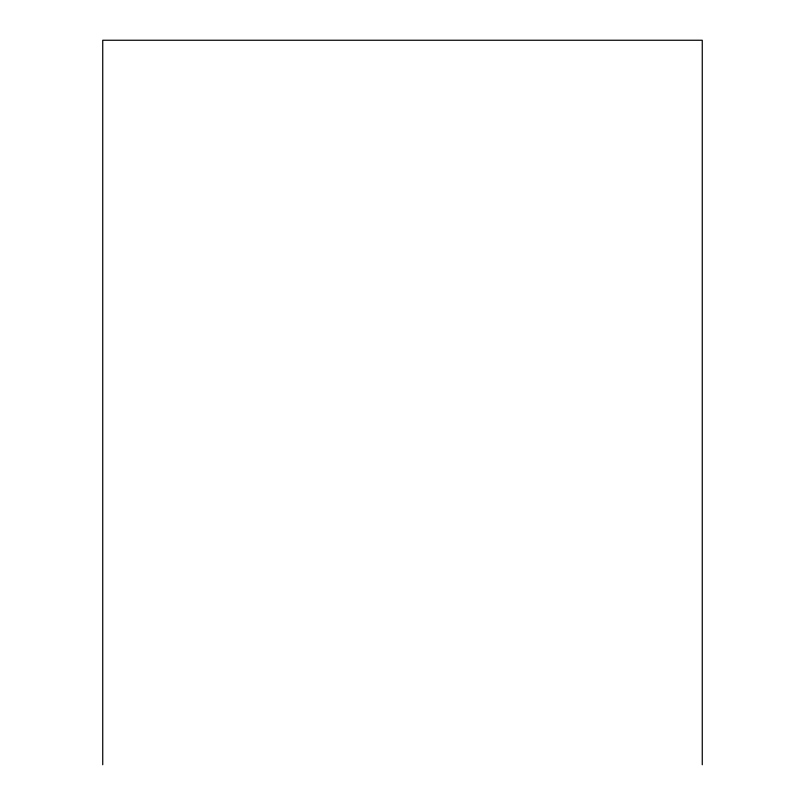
<?xml version="1.0" encoding="UTF-8"?>
<svg xmlns="http://www.w3.org/2000/svg" width="805" height="805" viewBox="0 0 805 805"><rect width="100%" height="100%" fill="white"/><g stroke="black" fill="none" stroke-linecap="round" stroke-linejoin="round"><path stroke-width="1.21" d="M702.262 764.75L702.262 40.25L102.738 40.25L102.738 764.75"/></g></svg>
